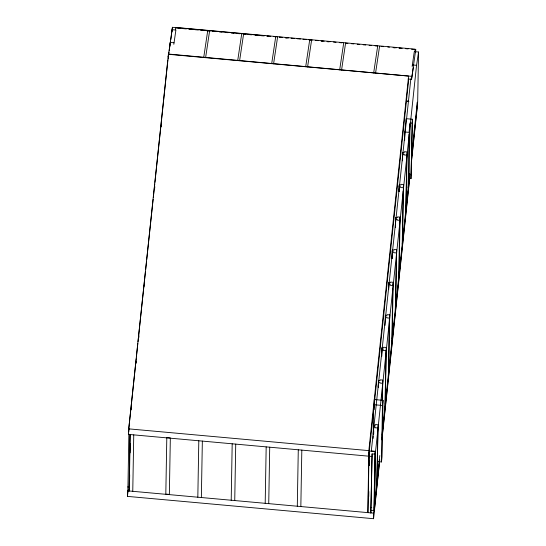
<?xml version="1.0" encoding="UTF-8"?>
<svg xmlns="http://www.w3.org/2000/svg" width="546" height="546" viewBox="0 0 546 546"><rect width="100%" height="100%" fill="white"/><g stroke="black" fill="none" stroke-linecap="round" stroke-linejoin="round"><path stroke-width="0.82" d="M379.77 460.23L373.566 518.7L127.45 496.382L127.996 486.602M128.87 434.077L127.941 487.162L129.477 487.298M129.989 434.534L128.999 491.011L129.17 489.441M129.225 491.031L130.207 434.555M129.518 484.049L129.682 474.774M130.064 452.859L130.221 443.584M132.767 491.352L133.75 434.875M168.318 59.05L168.4 54.293L408.613 76.071L368.843 450.627L367.82 512.667M172.031 31.463L172.065 29.689L175.901 30.037L173.826 44.328M197.823 497.249L198.805 440.772M201.358 497.57L202.348 441.093M231.204 500.279L232.186 443.802M234.739 500.6L235.729 444.123M265.192 503.364L266.175 446.881M268.734 503.685L269.717 447.201M297.297 506.272L298.28 449.795M300.839 506.592L301.822 450.116M367.997 512.68L368.98 456.203L369.526 451.057L375.191 451.569L374.208 508.053M369.069 453.439L369.082 452.634M368.379 496.88L368.57 485.92M368.919 465.69L369.144 453.043L368.809 456.183L128.535 434.398L128.631 428.849L368.843 450.627M368.734 496.58L368.823 491.523M369.273 465.39L369.362 460.333M369.499 452.743L369.526 451.057M372.085 453.89L370.83 512.94L372.085 453.89L374.918 454.142L373.935 510.626L371.103 510.367M373.15 438.404L373.191 435.872M373.218 434.186L373.737 404.682L382.473 405.473L381.483 461.957L378.31 461.663M373.409 433.599L373.71 425.136L375.361 425.286L375.443 424.535L378.037 424.774L376.713 484.466M373.56 433.565L373.71 425.136M373.682 434.097L373.737 430.726M374.106 409.657L374.283 399.535L383.019 400.327L382.029 456.811L381.483 461.957M373.566 518.7L373.662 513.151L379.777 455.528M412.141 66.482L414.291 51.631L418.55 52.013L416.557 65.315L375.573 451.317L374.59 507.794L379.716 459.5M378.187 387.21L378.453 380.432L380.105 380.582L380.187 379.832L382.787 380.071L382.446 383.285L379.845 383.053L379.927 382.302L378.276 382.152M378.337 387.175L378.453 380.432M377.054 481.251L377.996 427.3M381.613 356.306L381.913 347.843L383.565 347.993L383.647 347.242L386.247 347.481L384.916 407.173M381.77 356.279L381.913 347.843M382.145 400.143L382.384 386.657M382.432 400.3L382.766 380.91M385.046 325.402L385.374 315.26L387.025 315.404L387.107 314.66L389.707 314.892L388.718 371.369M385.346 316.946L385.374 315.26M385.258 403.958L386.199 350.006M388.568 289.441L388.834 282.671L390.492 282.821L390.567 282.07L393.168 282.302L392.827 285.517L390.226 285.285L390.308 284.534L388.656 284.384M388.718 289.414L388.834 282.671M388.377 374.583L389.346 318.953M391.994 258.538L392.294 250.082L393.953 250.232L394.028 249.481L396.628 249.713L395.297 309.411M392.151 258.511L392.294 250.082M391.837 342.001L392.765 288.889M392.178 338.779L393.147 283.149M395.427 227.634L395.754 217.492L397.413 217.642L397.488 216.892L400.088 217.124L399.099 273.601M395.727 219.178L395.754 217.492M395.638 306.19L396.58 252.245M398.949 191.673L399.215 184.903L400.873 185.053L400.948 184.302L403.549 184.534L403.207 187.749L400.607 187.517L400.689 186.766L399.037 186.616M399.099 191.646L399.215 184.903M398.757 276.822L399.727 221.185M402.375 160.77L402.675 152.314L404.333 152.464L404.409 151.713L407.009 151.945L405.678 211.643M402.532 160.742L402.675 152.314M402.218 244.233L403.146 191.127M402.559 241.018L403.528 185.381M404.661 140.397L404.811 131.975L406.217 118.687L412.36 119.24L410.981 178.672L409.09 178.501L410.046 123.771M406.176 121.212L406.217 118.687M406.019 208.429L406.961 154.477M408.51 82.03L408.558 79.245M409.029 134.05L408.087 187.933L409.09 178.501M410.981 178.672L412.36 119.24M418.55 52.013L417.676 101.979L411.377 161.288M264.83 35.77L172.42 27.3L168.209 57.037L168.96 52.027M172.42 27.3L170.837 39.496M408.149 79.027L411.541 79.341L415.752 49.604L411.513 49.215M415.595 51.856L415.752 49.604M168.4 54.293L128.46 431.627L136.2 358.702M136.384 357.002L137.824 343.434M138.001 341.741L145.475 271.355M145.659 269.663L146.56 261.179M146.738 259.486L153.133 199.283M153.31 197.584L154.75 184.016M154.928 182.323L162.401 111.937M162.585 110.244L163.486 101.761M163.663 100.068L167.895 60.21M128.801 431.859L129.163 428.467M131.177 409.527L131.354 407.835M136.09 363.22L136.268 361.52M138.821 337.53L138.998 335.838M144.28 286.104L144.458 284.411M154.648 188.452L154.832 186.759M161.193 126.788L161.377 125.095M169.308 50.389L169.492 48.69M169.745 46.294L170.154 42.424L173.99 42.779M175.389 29.798L175.635 27.443L415.117 49.154L414.871 51.515M127.45 496.382L128.078 490.451M368.748 456.183L408.524 81.224M410.831 78.829L371.321 450.928L375.573 451.317M374.918 454.142L375.191 451.569M389.707 314.892L389.366 318.106L386.766 317.874L386.848 317.124L385.196 316.973M400.088 217.124L399.747 220.338L397.147 220.106L397.229 219.355L395.577 219.205M382.473 405.473L383.019 400.327M381.941 435.196L409.739 173.362M411.452 157.262L417.301 102.184L417.199 107.733L411.445 161.964M381.961 438.322L409.759 176.535M381.934 439.899L409.732 178.064M169.212 50.355L170.584 41.162M203.713 57.501L207.719 30.699L209.609 30.869L205.603 57.671M237.708 60.579L241.714 33.784M239.598 60.749L243.605 33.954M271.696 63.664L275.703 36.862M273.587 63.834L277.593 37.032M305.692 66.742L309.698 39.947L311.589 40.117L307.582 66.919M339.68 69.827L343.687 43.025M341.571 69.997L345.577 43.195M373.676 72.911L377.682 46.11M375.566 73.082L379.572 46.28M411.541 79.341L413.295 67.643M176.235 27.996L180.473 28.378M183.012 28.61L186.404 28.918M188.943 29.143L192.329 29.45M194.874 29.682L198.259 29.989M200.798 30.221L204.19 30.528M206.729 30.76L210.121 31.067M212.66 31.293L216.045 31.6M219.437 31.907L221.976 32.139M225.368 32.446L227.907 32.678M231.299 32.985L233.838 33.217M237.223 33.524L239.769 33.756M243.154 34.064L245.693 34.289M249.085 34.596L251.624 34.828M255.016 35.135L257.555 35.367M260.94 35.674L263.486 35.906M266.871 36.213L268.564 36.364M279.579 37.36L281.272 37.517M285.51 37.899L287.203 38.056M291.441 38.438L293.134 38.589M321.082 41.127L322.782 41.278M327.013 41.667L328.706 41.817M393.086 47.652L394.778 47.809M399.017 48.191L400.709 48.348M412.305 64.933L416.557 65.315M406.279 100.949L408.831 101.181M406.265 101.181L408.811 101.413M411.95 123.103L410.06 122.932L409.056 132.364L404.811 131.975M402.498 154.027L404.149 154.177L404.067 154.928L406.668 155.166M409.084 174.604L411.391 174.816M392.117 251.795L393.768 251.945L393.686 252.696L396.287 252.928M381.736 349.563L383.388 349.713L383.306 350.464L385.906 350.696M373.525 426.856L375.177 426.999L375.102 427.75L377.695 427.989M368.98 456.203L371.812 456.463M370.331 507.405L371.751 507.534M127.546 490.834L373.662 513.151M267.376 36.002L270.768 36.316M273.314 36.548L276.706 36.855M279.245 37.094L282.637 37.401M285.183 37.633L288.575 37.947M291.114 38.179L294.506 38.486M297.051 38.725L300.443 39.032M302.989 39.264L306.381 39.578M308.92 39.81L312.312 40.124M315.704 40.431L318.25 40.663M321.642 40.977L324.181 41.209M327.573 41.516L330.118 41.755M333.51 42.062L336.049 42.295M339.441 42.608L341.987 42.841M345.379 43.154L347.925 43.387M351.317 43.694L353.856 43.926M357.248 44.24L359.794 44.472M363.186 44.786L365.724 45.018M369.116 45.325L371.662 45.564M375.054 45.871L377.6 46.103M380.985 46.417L383.531 46.649M387.769 47.038L389.469 47.195M393.707 47.584L396.253 47.816M399.638 48.123L402.184 48.355M405.576 48.669L408.121 48.901M168.421 54.034L411.752 76.338M166.803 437.592L165.813 494.075L169.356 494.396L170.338 437.912L166.803 437.592"/></g></svg>
